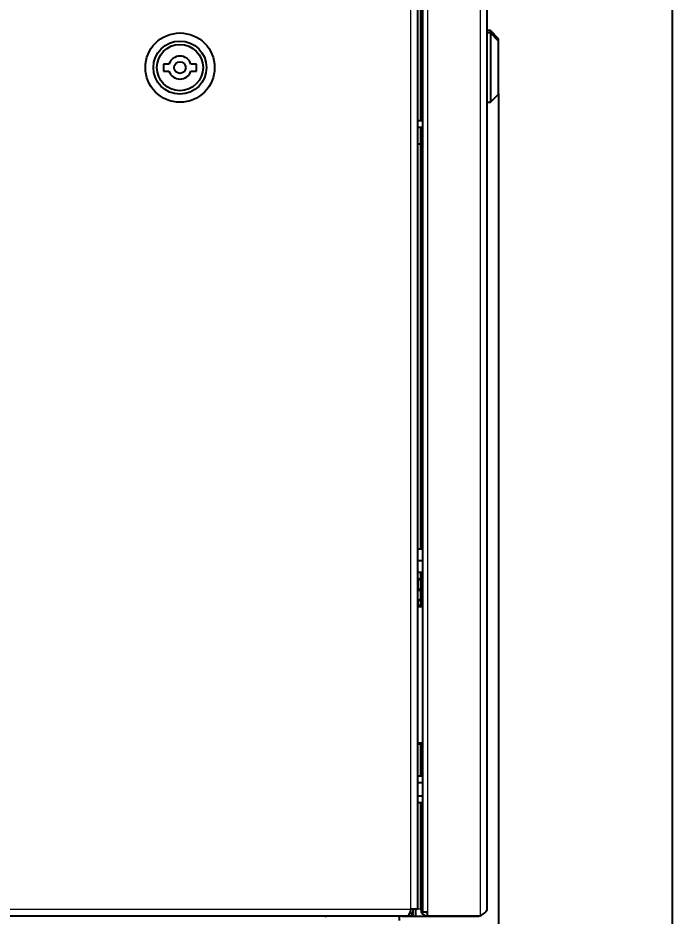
# Model space of a CAD drawing. Header units: millimetres. Extents: x -218071 to -203542, y 15363 to 51382.
# Drawn here: x -217385.01 to -217356.29, y 50755.59 to 50794.49 of the extents above; entities that cross this region are included whole.
import ezdxf

# ---------------------------------------------------------------- set-up
doc = ezdxf.new("R2010")
doc.units = ezdxf.units.MM
doc.header["$LTSCALE"] = 4
doc.layers.add('TPF-DIMENSIONS', color=3, linetype='Continuous')
doc.layers.add('TPF-EQUIPEMENT', color=7, linetype='Continuous')
doc.dimstyles.new('ISO-25', dxfattribs={"dimtxt": 2.5, "dimasz": 2, "dimexe": 1.25, "dimexo": 0.625, "dimtad": 1, "dimtxsty": 'Standard', "dimcen": -2.5, "dimclrt": 256, "dimadec": 0, "dimazin": 0, "dimtfac": 1, "dimtmove": 0, "dimatfit": 3, "dimfxl": 1, "dimarcsym": 0})

# ---------------------------------------------------------------- blocks, each defined once
blk = doc.blocks.new('*D110')
at = {"layer": 'Defpoints', "color": 0, "transparency": 16777216}
for p in [(-217372.122, 50998.393), (-217297.994, 50998.393), (-217364.994, 50748.392)]:
    blk.add_point(p, dxfattribs=at)
at = {"layer": 'TPF-DIMENSIONS', "color": 0, "lineweight": -2, "transparency": 16777216}
for p, q in [((-217371.497, 50998.393), (-217296.744, 50998.393)), ((-217297.994, 50750.392), (-217297.994, 50996.393)), ((-217364.369, 50748.392), (-217296.744, 50748.392))]:
    blk.add_line(p, q, dxfattribs=at)
at = {"layer": 'TPF-DIMENSIONS', "color": 0, "transparency": 16777216}
for points in [[(-217298.327, 50996.393), (-217297.66, 50996.393), (-217297.994, 50998.393)], [(-217298.327, 50750.392), (-217297.66, 50750.392), (-217297.994, 50748.392)]]:
    blk.add_solid(points, dxfattribs=at)
at = {"layer": 'TPF-DIMENSIONS', "transparency": 16777216, "insert": (-217299.869, 50875.601), "char_height": 2.5, "attachment_point": 5, "rotation": 90}
blk.add_mtext('250', dxfattribs=at)
blk = doc.blocks.new('*D122')
at = {"layer": 'Defpoints', "color": 0, "transparency": 16777216}
for p in [(-217356.668, 50928.537), (-217472.489, 50916.684), (-217472.489, 50712.667)]:
    blk.add_point(p, dxfattribs=at)
at = {"layer": 'TPF-DIMENSIONS', "color": 0, "lineweight": -2, "transparency": 16777216}
for p, q in [((-217356.668, 50927.912), (-217356.668, 50711.417)), ((-217472.489, 50916.059), (-217472.489, 50711.417)), ((-217358.668, 50712.667), (-217470.489, 50712.667))]:
    blk.add_line(p, q, dxfattribs=at)
at = {"layer": 'TPF-DIMENSIONS', "color": 0, "transparency": 16777216}
for points in [[(-217470.489, 50713.001), (-217470.489, 50712.334), (-217472.489, 50712.667)], [(-217358.668, 50713.001), (-217358.668, 50712.334), (-217356.668, 50712.667)]]:
    blk.add_solid(points, dxfattribs=at)
at = {"layer": 'TPF-DIMENSIONS', "transparency": 16777216, "insert": (-217414.578, 50716.209), "char_height": 2.5, "attachment_point": 2}
blk.add_mtext('115,82', dxfattribs=at)
blk = doc.blocks.new('*D123')
at = {"layer": 'Defpoints', "color": 0, "transparency": 16777216}
for p in [(-217364.194, 50791.842), (-217472.489, 50748.556), (-217364.194, 50728.331)]:
    blk.add_point(p, dxfattribs=at)
at = {"layer": 'TPF-DIMENSIONS', "color": 0, "lineweight": -2, "transparency": 16777216}
for p, q in [((-217364.194, 50791.217), (-217364.194, 50727.081)), ((-217472.489, 50747.931), (-217472.489, 50727.081)), ((-217470.489, 50728.331), (-217366.194, 50728.331))]:
    blk.add_line(p, q, dxfattribs=at)
at = {"layer": 'TPF-DIMENSIONS', "color": 0, "transparency": 16777216}
for points in [[(-217470.489, 50728.664), (-217470.489, 50727.998), (-217472.489, 50728.331)], [(-217366.194, 50728.664), (-217366.194, 50727.998), (-217364.194, 50728.331)]]:
    blk.add_solid(points, dxfattribs=at)
at = {"layer": 'TPF-DIMENSIONS', "transparency": 16777216, "insert": (-217418.341, 50731.873), "char_height": 2.5, "attachment_point": 2}
blk.add_mtext('108,3', dxfattribs=at)

msp = doc.modelspace()

# ---------------------------------------------------------------- linework, layer by layer
at = {"layer": 'TPF-EQUIPEMENT', "color": 8, "linetype": 'Continuous', "lineweight": 18}
for p, q in [((-217364.994, 50829.092), (-217364.994, 50755.592)), ((-217367.989, 50755.892), (-217367.989, 50828.792)), ((-217367.264, 50828.928), (-217367.264, 50755.756)), ((-217367.664, 50769.742), (-217367.664, 50770.192)), ((-217367.689, 50769.692), (-217367.564, 50769.692)), ((-217367.664, 50769.042), (-217367.664, 50769.292)), ((-217367.674, 50768.992), (-217367.689, 50768.992)), ((-217367.674, 50763.092), (-217367.674, 50768.992)), ((-217367.674, 50768.992), (-217367.489, 50768.992)), ((-217367.689, 50763.092), (-217367.674, 50763.092)), ((-217367.489, 50763.092), (-217367.674, 50763.092)), ((-217472.189, 50755.892), (-217367.989, 50755.892)), ((-217367.564, 50755.892), (-217367.776, 50755.892)), ((-217367.489, 50755.892), (-217367.564, 50755.892))]:
    msp.add_line(p, q, dxfattribs=at)
at = {"layer": 'TPF-EQUIPEMENT', "color": 7, "linetype": 'Continuous', "lineweight": 25}
for p, q in [((-217367.689, 50755.892), (-217367.689, 50828.792)), ((-217367.489, 50828.928), (-217367.489, 50755.756)), ((-217364.694, 50828.792), (-217364.694, 50755.892)), ((-217367.564, 50790.04), (-217367.564, 50809.515)), ((-217364.544, 50793.942), (-217364.694, 50793.942)), ((-217364.544, 50793.842), (-217364.694, 50793.842)), ((-217364.194, 50793.592), (-217364.544, 50793.942)), ((-217364.544, 50793.942), (-217364.544, 50793.842)), ((-217364.194, 50793.492), (-217364.544, 50793.842)), ((-217364.544, 50793.842), (-217364.544, 50792.342)), ((-217367.508, 50793.292), (-217367.489, 50793.292)), ((-217364.194, 50793.492), (-217364.194, 50793.592)), ((-217364.194, 50792.342), (-217364.194, 50793.492)), ((-217378.466, 50792.492), (-217378.704, 50792.492)), ((-217378.704, 50792.492), (-217378.704, 50792.192)), ((-217378.704, 50792.192), (-217378.466, 50792.192)), ((-217377.274, 50792.492), (-217377.512, 50792.492)), ((-217377.512, 50792.192), (-217377.274, 50792.192)), ((-217377.274, 50792.192), (-217377.274, 50792.492)), ((-217364.544, 50792.342), (-217364.544, 50790.842)), ((-217364.194, 50791.192), (-217364.194, 50792.342)), ((-217367.508, 50791.392), (-217367.489, 50791.392)), ((-217364.544, 50790.842), (-217364.194, 50791.192)), ((-217364.694, 50790.842), (-217364.544, 50790.842)), ((-217367.489, 50790.04), (-217367.689, 50790.04)), ((-217367.489, 50789.74), (-217367.689, 50789.74)), ((-217367.564, 50771.492), (-217367.564, 50789.74)), ((-217367.689, 50789.042), (-217367.564, 50789.042)), ((-217367.689, 50771.492), (-217367.489, 50771.492)), ((-217367.689, 50770.992), (-217367.489, 50770.992)), ((-217367.689, 50770.492), (-217367.489, 50770.492)), ((-217367.564, 50769.052), (-217367.564, 50770.492)), ((-217367.664, 50770.192), (-217367.689, 50770.192)), ((-217367.564, 50769.742), (-217367.689, 50769.742)), ((-217367.664, 50769.292), (-217367.689, 50769.292)), ((-217367.489, 50769.042), (-217367.689, 50769.042)), ((-217367.564, 50769.052), (-217367.564, 50769.042)), ((-217367.489, 50763.042), (-217367.689, 50763.042)), ((-217367.564, 50761.669), (-217367.564, 50763.042)), ((-217367.689, 50761.669), (-217367.489, 50761.669)), ((-217367.689, 50761.381), (-217367.489, 50761.381)), ((-217367.689, 50760.803), (-217367.489, 50760.803)), ((-217367.689, 50760.515), (-217367.489, 50760.515)), ((-217367.564, 50757.606), (-217367.564, 50760.515)), ((-217367.489, 50757.606), (-217367.564, 50757.606)), ((-217367.564, 50757.606), (-217367.564, 50757.592)), ((-217367.564, 50757.592), (-217367.489, 50757.592)), ((-217367.564, 50755.892), (-217367.564, 50757.592)), ((-217368.139, 50755.592), (-217472.324, 50755.592)), ((-217371.689, 50755.592), (-217371.689, 50755.542)), ((-217368.542, 50755.592), (-217368.489, 50755.592)), ((-217368.494, 50755.542), (-217368.494, 50755.592)), ((-217368.494, 50755.592), (-217368.494, 50755.392)), ((-217368.489, 50755.542), (-217368.489, 50755.592)), ((-217368.339, 50755.542), (-217368.339, 50755.592)), ((-217368.339, 50755.592), (-217365.058, 50755.592)), ((-217367.969, 50755.592), (-217368.139, 50755.592)), ((-217367.969, 50755.742), (-217368.039, 50755.742)), ((-217367.689, 50755.892), (-217367.989, 50755.892)), ((-217367.969, 50755.742), (-217367.969, 50755.592)), ((-217367.969, 50755.592), (-217367.883, 50755.592)), ((-217367.883, 50755.592), (-217367.883, 50755.892)), ((-217367.883, 50755.592), (-217367.776, 50755.592)), ((-217367.776, 50755.592), (-217367.776, 50755.892)), ((-217367.264, 50755.756), (-217367.489, 50755.756)), ((-217367.264, 50755.592), (-217367.264, 50755.756)), ((-217364.994, 50755.592), (-217367.264, 50755.592)), ((-217365.058, 50755.592), (-217365.044, 50755.592)), ((-217365.044, 50755.592), (-217365.044, 50755.592))]:
    msp.add_line(p, q, dxfattribs=at)
for radius in [1.5, 1.15, 1, 0.25]:
    msp.add_circle((-217377.989, 50792.342), radius, dxfattribs=at)
for centre, radius, start, end in [((-217377.989, 50792.342), 0.5, 17.4576, 162.5424), ((-217377.989, 50792.342), 0.5, 197.4576, 342.5424), ((-217367.664, 50770.092), 0.1, 0, 90), ((-217367.664, 50769.192), 0.1, 0, 90), ((-217367.264, 50755.892), 0.3, 180, 270), ((-217367.264, 50755.892), 0.15, 244.9203, 270)]:
    msp.add_arc(centre, radius, start, end, dxfattribs=at)
at = {"layer": 'TPF-EQUIPEMENT', "color": 8, "linetype": 'Continuous', "lineweight": 18}
for centre, radius, start, end in [((-217367.728, 50768.993), 0.0534, 359.1979, 43.1447), ((-217367.727, 50763.091), 0.0531, 316.7079, 0.9495)]:
    msp.add_arc(centre, radius, start, end, dxfattribs=at)
at = {"layer": 'TPF-EQUIPEMENT', "color": 7, "linetype": 'Continuous', "lineweight": 25}
for centre, major_axis, start_param, end_param in [((-217367.384, 50792.892), (-0.128, 0.399), 6.2257, 7.575194), ((-217367.384, 50791.792), (0.128, 0.399), 1.849584, 3.199078)]:
    msp.add_ellipse(centre, major_axis=major_axis, ratio=0.179767, start_param=start_param, end_param=end_param, dxfattribs=at)
for points, knots in [([(-217367.989, 50755.892), (-217368, 50755.857), (-217368.022, 50755.786), (-217368.056, 50755.693), (-217368.09, 50755.625), (-217368.118, 50755.595), (-217368.134, 50755.593), (-217368.139, 50755.592)], [0, 0, 0, 0, 0.225341, 0.450723, 0.676104, 0.901486, 1, 1, 1, 1]), ([(-217364.694, 50755.892), (-217364.698, 50755.867), (-217364.708, 50755.817), (-217364.777, 50755.735), (-217364.876, 50755.658), (-217364.956, 50755.613), (-217364.994, 50755.592)], [0, 0, 0, 0, 0.251106, 0.504738, 0.768963, 1, 1, 1, 1])]:
    msp.add_open_spline(points, degree=3, knots=knots, dxfattribs=at)

# ---------------------------------------------------------------- dimensions: what is measured, and where the dimension line sits
at = {"layer": 'TPF-DIMENSIONS'}
dim = msp.add_linear_dim(base=(-217297.994, 50998.393), p1=(-217364.994, 50748.392), p2=(-217372.122, 50998.393), angle=90, dimstyle='ISO-25', dxfattribs=at)
dim.commit()
dim.dimension.update_dxf_attribs({"geometry": '*D110', "text_midpoint": (-217297.994, 50875.601), "dimtype": 160})
for base, p1, p2, picture, middle in [((-217472.489, 50712.667), (-217356.668, 50928.537), (-217472.489, 50916.684), '*D122', (-217414.578, 50712.667)), ((-217364.193591538, 50728.330866341), (-217472.488591538, 50748.555991425), (-217364.193591538, 50791.841938217), '*D123', (-217418.341091538, 50728.330866341))]:
    dim = msp.add_linear_dim(base=base, p1=p1, p2=p2, dimstyle='ISO-25', dxfattribs=at)
    dim.commit()
    dim.dimension.update_dxf_attribs({"geometry": picture, "text_midpoint": middle, "dimtype": 160})

doc.saveas('drawing.dxf')
